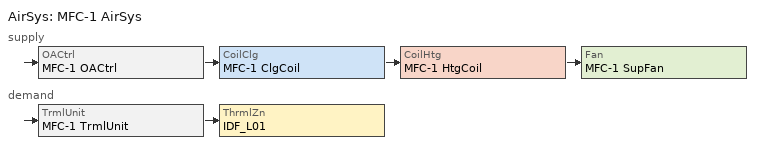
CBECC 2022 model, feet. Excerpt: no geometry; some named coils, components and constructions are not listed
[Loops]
AirSys 'MFC-1 AirSys'
 supply: OACtrl 'MFC-1 OACtrl' > CoilClg 'MFC-1 ClgCoil' > CoilHtg 'MFC-1 HtgCoil' > Fan 'MFC-1 SupFan'
 demand: TrmlUnit 'MFC-1 TrmlUnit' > ThrmlZn 'IDF_L01'
[ResExtWall] Construction=Ext Wall Cons
Name | Orientation | Area
ExtWall (Right 1) : B2.5_415; ExtWall (Right 1) : B2.5_413 | Right | 231.553
ExtWall (Right 2) : B2.5_415; ExtWall (Right 2) : B2.5_413; ExtWall (Right 2) : A2.1_411 | Right | 104.393
ExtWall (Front 1) : B2.5_413 | Front | 55.9513
ExtWall (Back 1) : B2.5_413 | Back | 46.9902
ExtWall (Front 1) : A2.1_411 | Front | 56.1927
ExtWall (Right 1) : A2.1_411 | Right | 124.255
ExtWall (Front 1) : B3_410 | Front | 62.2482
ExtWall (Left 1) : B3_410 | Left | 30.2778
ExtWall (Back 1) : B3_410 | Back | 349.753
ExtWall (Back 2) : B3_410 | Back | 62.2482
ExtWall (Right 1) : B3_410 | Right | 118.93
ExtWall (Right 2) : B3_410 | Right | 130.066
ExtWall (Right 3) : B3_410 | Right | 78.2365
ExtWall (Left 1) : B2.4_409 | Left | 56.1897
ExtWall (Left 2) : B2.4_409 | Left | 8.96413
ExtWall (Back 1) : B2.4_409; ExtWall (Back 3) : B2.4_409 | Back | 104.634
ExtWall (Back 2) : B2.4_409 | Back | 125.468
ExtWall (Right 1) : B2.4_409 | Right | 55.9513
ExtWall (Back 1) : A2_406 | Back | 124.011
ExtWall (Back 2) : A2_406; ExtWall (Back 3) : B2.3-R_401 | Back | 104.396
ExtWall (Right 1) : A2_406 | Right | 56.1897
ExtWall (Front 1) : B2.3-R_401 | Front | 8.96413
ExtWall (Left 1) : B2.3-R_401 | Left | 8.96115
ExtWall (Left 2) : B2.3-R_401 | Left | 248.269
ExtWall (Left 3) : B2.3-R_401 | Left | 56.1927
ExtWall (Back 1) : B2.3-R_401 | Back | 109.963
ExtWall (Back 2) : B2.3-R_401 | Back | 120.137
ExtWall (Back 1) : A2-R_416 | Back | 55.9513
ExtWall (Right 1) : A2-R_416 | Right | 125.709
ExtWall (Right 2) : A2-R_416 | Right | 102.941
ExtWall (Back 1) : Stair-1_L04 | Back | 90.8304
ExtWall (Right 1) : Stair-1_L04 | Right | 65.1538
ExtWall (Front 1) : A4.2-R_423 | Front | 33.1834
ExtWall (Left 1) : A4.2-R_423 | Left | 249.723
ExtWall (Left 2) : A4.2-R_423; ExtWall (Left 1) : A7_421; ExtWall (Left 1) : A4_403 | Left | 71.2124
ExtWall (Back 1) : A4.2-R_423 | Back | 115.053
ExtWall (Back 2) : A4.2-R_423 | Back | 124.255
ExtWall (Back 3) : A4.2-R_423 | Back | 72.6637
ExtWall (Right 1) : A4.2-R_423 | Right | 8.96115
ExtWall (Right 2) : A4.2-R_423; ExtWall (Right 1) : A7_421; ExtWall (Right 2) : A4_405; ExtWall (Right 1) : A4_403 | Right | 71.2124
ExtWall (Back 1) : A7_421 | Back | 184.322
ExtWall (Back 2) : A7_421 | Back | 68.0624
ExtWall (Back 3) : A7_421 | Back | 178.752
ExtWall (Front 1) : B4_414 | Front | 129.825
ExtWall (Front 2) : B4_414 | Front | 80.1735
ExtWall (Left 1) : B4_414 | Left | 224.771
ExtWall (Left 2) : B4_414 | Left | 109.963
ExtWall (Left 3) : B4_414 | Left | 66.6111
ExtWall (Back 1) : B4_414 | Back | 80.1735
ExtWall (Front 1) : A4_412 | Front | 71.2094
ExtWall (Left 1) : A4_412 | Left | 115.053
ExtWall (Left 2) : A4_412 | Left | 115.05
ExtWall (Left 3) : A4_412 | Left | 72.6637
ExtWall (Back 1) : A4_412 | Back | 54.497
ExtWall (Back 2) : A4_412 | Back | 71.2094
ExtWall (Front 1) : Corridor_L04 | Front | 72.9081
ExtWall (Front 2) : Corridor_L04 | Front | 101.487
ExtWall (Left 1) : Corridor_L04 | Left | 60.5526
ExtWall (Left 2) : Corridor_L04 | Left | 89.1347
ExtWall (Left 3) : Corridor_L04 | Left | 60.3112
ExtWall (Left 4) : Corridor_L04 | Left | 65.1538
ExtWall (Front 1) : A4_405; ExtWall (Front 2) : A4_405; ExtWall (Front 1) : A4_403; ExtWall (Front 2) : A4_403 | Front | 115.05
ExtWall (Front 3) : A4_405; ExtWall (Front 3) : A4_403 | Front | 72.6667
ExtWall (Left 1) : A4_405; ExtWall (Left 2) : A4.2_402 | Left | 71.2064
ExtWall (Right 1) : A4_405 | Right | 19.8713
ExtWall (Front 1) : A4.2_402 | Front | 124.011
ExtWall (Front 2) : A4.2_402 | Front | 112.144
ExtWall (Front 3) : A4.2_402 | Front | 72.6637
ExtWall (Left 1) : A4.2_402 | Left | 249.717
ExtWall (Back 1) : A4.2_402 | Back | 18.1667
ExtWall (Right 1) : A4.2_402 | Right | 8.95519
ExtWall (Right 2) : A4.2_402 | Right | 71.2064
[ResWin] SpecMethod=Overall Window Area
Name | WinType
Window (Right 1) : B2.5_415; Window (Right 2) : B2.5_415; Window (Right 3) : B2.5_415; Window (Right 1) : B2.5_413; Window (Right 2) : B2.5_413; Window (Right 3) : B2.5_413; Window (Right 1) : A2.1_411; Window (Right 2) : A2.1_411; Window (Back 1) : B3_410; Window (Right 1) : B3_410; Window (Right 4) : B3_410; Window (Back 1) : B2.4_409; Window (Back 2) : B2.4_409; Window (Back 3) : B2.4_409; Window (Back 1) : A2_406; Window (Back 2) : A2_406; Window (Back 1) : B2.3-R_401; Window (Back 2) : B2.3-R_401; Window (Back 3) : B2.3-R_401; Window (Right 1) : A2-R_416; Window (Right 2) : A2-R_416; Window (Left 1) : A4.2-R_423; Window (Back 1) : A4.2-R_423; Window (Back 2) : A4.2-R_423; Window (Back 1) : A7_421; Window (Back 4) : A7_421; Window (Back 5) : A7_421; Window (Left 1) : B4_414; Window (Left 2) : B4_414; Window (Left 3) : B4_414; Window (Left 1) : A4_412; Window (Left 2) : A4_412; Window (Left 1) : Corridor_L04; Window (Front 1) : A4_405; Window (Front 2) : A4_405; Window (Front 1) : A4_403; Window (Front 2) : A4_403; Window (Front 1) : A4.2_402; Window (Front 2) : A4.2_402 | ResidentialWindowType 2
Window (Front 1) : B2.5_413; Window (Front 1) : A2.1_411; Window (Front 1) : B3_410; Window (Right 1) : B2.4_409; Window (Right 1) : A2_406; Window (Left 3) : B2.3-R_401; Window (Back 1) : A2-R_416; Window (Back 1) : Stair-1_L04; Window (Back 4) : A4.2-R_423; Window (Back 3) : A7_421; Window (Right 1) : A7_421; Window (Left 5) : B4_414; Window (Left 4) : A4_412; Window (Left 3) : Corridor_L04; Window (Front 4) : A4_405; Window (Front 4) : A4.2_402 | ResidentialWindowType 5
Window (Back 2) : B3_410; Window (Back 3) : B3_410; Window (Right 2) : B3_410; Window (Right 3) : B3_410 | ResidentialWindowType 1
Window (Back 4) : B3_410; Window (Left 2) : A4.2-R_423 | ResidentialWindowType 3
Window (Left 1) : B2.3-R_401; Window (Left 2) : B2.3-R_401; Window (Back 2) : A7_421; Window (Front 1) : B4_414 | ResidentialWindowType 4
Window (Back 3) : A4.2-R_423; Window (Left 4) : B4_414; Window (Left 3) : A4_412; Window (Front 3) : A4_405; Window (Front 3) : A4_403; Window (Front 3) : A4.2_402 | ResidentialWindowType 6
Window (Left 2) : Corridor_L04 | ResidentialWindowType 7
[ResIntFlr] FloorZ=27.25; Construction=Interior Floor Cons; IsPartySurface=1
Name | Area | Outside
IntFloor : B2.5_415 | 1167.91 | B2.5_315
IntFloor : B2.5_413 | 1167.91 | B2.5_313
IntFloor : A2.1_411 | 797.476 | A2.1_311
IntFloor : B3_410 | 1278.06 | B3_310
IntFloor : B2.4_409 | 1189.25 | B2.4_309
IntFloor : A2_406 | 771.745 | A2_306
IntFloor : B2.3-R_401 | 1175.17 | B2.3-R_301
IntFloor : A2-R_416 | 773.274 | A2-R_316
IntFloor : Stair-1_L04 | 334.907 | Stair-1_L03
IntFloor : A4.2-R_423 | 881.525 | A4.2-R_323
IntFloor : A7_421 | 1066.98 | A7_321
IntFloor : B4_414 | 1106.41 | B4_314
IntFloor : A4_412 | 820.762 | A4_312
IntFloor : Corridor_L04 | 4016.1 | Corridor_L03
IntFloor : A4_405 | 820.783 | A4_305
IntFloor : A4_403 | 820.787 | A4_303
IntFloor : A4.2_402 | 871.97 | A4.2_302
IntFloor : Elevator-1_L04 | 82.2456 | Elevator-1_L03
[ResIntWall] Construction=Interior Wall Cons; IsPartySurface=1
Name | Area | Outside
IntWall : B2.5_415 | 248.269 | B2.5_413
IntWall : B2.5_415 2 | 248.269 | A2-R_416
IntWall : B2.5_415 3; IntWall : B2.5_413 2 | 335.946 | Corridor_L04
IntWall : B2.5_413 | 257.23 | A2.1_411
IntWall : A2.1_411 | 295.256 | B3_410
IntWall : A2.1_411 2 | 228.648 | Corridor_L04
IntWall : A2.1_411 3 | 18.1667 | Corridor_L04
IntWall : B3_410 | 221.138 | B2.4_409
IntWall : B3_410 2 | 75.8166 | Corridor_L04
IntWall : B3_410 3 | 54.497 | Corridor_L04
IntWall : B2.4_409 | 248.269 | A2_406
IntWall : B2.4_409 2 | 36.3333 | Corridor_L04
IntWall : B2.4_409 3 | 334.736 | Corridor_L04
IntWall : A2_406 | 228.406 | Corridor_L04
IntWall : B2.3-R_401 | 304.217 | Stair-1_L04
IntWall : B2.3-R_401 2 | 9.20552 | Corridor_L04
IntWall : B2.3-R_401 3 | 325.531 | Corridor_L04
IntWall : A2-R_416 | 228.651 | Corridor_L04
IntWall : Stair-1_L04; IntWall : A7_421 5 | 90.8304 | Corridor_L04
IntWall : A4.2-R_423 | 240.762 | A7_421
IntWall : A4.2-R_423 2 | 278.788 | Corridor_L04
IntWall : A7_421 | 5.81417 | Corridor_L04
IntWall : A7_421 2 | 301.312 | Corridor_L04
IntWall : A7_421 3 | 58.3741 | Corridor_L04
IntWall : A7_421 4 | 135.639 | Corridor_L04
IntWall : A7_421 6; IntWall : Corridor_L04 5 | 91.5545 | Elevator-1_L04
IntWall : B4_414 | 240.759 | A4_412
IntWall : B4_414 2 | 401.344 | Corridor_L04
IntWall : B4_414 3 | 110.934 | Corridor_L04
IntWall : A4_412 | 302.766 | Corridor_L04
IntWall : A4_412 2 | 186.262 | Corridor_L04
IntWall : Corridor_L04; IntWall : Corridor_L04 3 | 302.766 | A4_405
IntWall : Corridor_L04 2 | 220.897 | A4_405
IntWall : Corridor_L04 4 | 290.652 | A4.2_402
IntWall : Corridor_L04 6; IntWall : Corridor_L04 7 | 74.118 | Elevator-1_L04
IntWall : A4_403 | 240.768 | A4.2_402
[DwellUnit]
Name | DwellUnitTypeRef
DwellingUnit 59; DwellingUnit 60 | DU_B2.5
DwellingUnit 61 | DU_A2.1
DwellingUnit 62 | DU_B3
DwellingUnit 63 | DU_B2.4
DwellingUnit 64; DwellingUnit 66 | DU_A2
DwellingUnit 65 | DU_B2.3
DwellingUnit 67; DwellingUnit 73 | DU_A4.2
DwellingUnit 68 | DU_A7
DwellingUnit 69 | DU_B4
DwellingUnit 70; DwellingUnit 71; DwellingUnit 72 | DU_A4
[ResCeilingBelowAttic] Construction=Ceiling Below Attic Cons
Name | Area
ResidentialCeilingBelowAttic 1-6; ResidentialCeilingBelowAttic 1-7 | 1168
ResidentialCeilingBelowAttic 1-8 | 797
ResidentialCeilingBelowAttic 1-9 | 1278
ResidentialCeilingBelowAttic 1-10 | 1189
ResidentialCeilingBelowAttic 1-11 | 772
ResidentialCeilingBelowAttic 1-12 | 1175
ResidentialCeilingBelowAttic 1-13 | 773
ResidentialCeilingBelowAttic 1-22 | 335
ResidentialCeilingBelowAttic 1-14 | 882
ResidentialCeilingBelowAttic 1-15 | 1067
ResidentialCeilingBelowAttic 1-16 | 1106
ResidentialCeilingBelowAttic 1-17; ResidentialCeilingBelowAttic 1-18; ResidentialCeilingBelowAttic 1-19 | 821
ResidentialCeilingBelowAttic 1-23 | 4016
ResidentialCeilingBelowAttic 1-20 | 872
ResidentialCeilingBelowAttic 1-24 | 82
[ResZn] CeilingHeight=9.08333; FloorHeight=9.08333; Bottom=27.25
B2.5_413; A2.1_411; B3_410; B2.4_409; A2_406; B2.3-R_401; A2-R_416; A4.2-R_423; A7_421; B4_414; A4_412; A4_405; A4_403; A4.2_402
[ResOtherZn] Type=Unconditioned; ozDHWSys=ResidentialDHWSystem 1; CeilingHeight=9.08333; FloorHeight=9.08333; Bottom=27.25; BattReq_PartOfLargeTenantArea=0
Name | SpcFunc | VentSpcFunc | Area | IAQOption | IAQFanRef[1] | CentralVentSysRef | CentralSupplyCFM | CentralExhaustCFM
Stair-1_L04 | Stairwell | General - Unoccupied | 334.907 | Individual IAQ Fans
Corridor_L04 | Corridor Area | Residential - Common corridors | 3000 | Central Supply / Central Exhaust | ResidentialIAQFan_40 | Exhaust/Supply Fans | 550 | 550
Elevator-1_L04 | Unoccupied-Include in Gross Floor Area | NA | 82.2456 | Individual IAQ Fans
[ResAttic]
Residential Attic: RoofRise=0; Construction=Attic Roof Cons; RoofSolReflect=0.65
[ResWinType] SpecMethod=Overall Window Area; NFRCUfactor=0.29; NFRCSHGC=0.21
Name | Area
ResidentialWindowType 4 | 11.8403
ResidentialWindowType 3 | 16.1459
ResidentialWindowType 6 | 18.2986
ResidentialWindowType 5 | 23.6806
ResidentialWindowType 7 | 26.9098
ResidentialWindowType 1 | 30.1389
ResidentialWindowType 2 | 35.5209
[DwellUnitType] DryerFuel=Electricity; CookFuel=Electricity; IAQOption=Individual IAQ Fans; HVACSysType=Heat Pump Heating and Cooling System; HVACDistRef=Residential Distribution System; DHWSysRef[1]=ResidentialDHWSystem 1
Name | NumBedrooms | CondFlrArea | IAQFanRef[1] | HVACHtPumpRef[1] | HtPumpEquipCount[1] | HVACFanRef
DU_B2.4 | 2 | 1189.25 | ResidentialIAQFan_60 | HP2/FC2 | 8 | HP/FC-2 Fan
DU_A2 | 1 | 773.274 | ResidentialIAQFan_40 | HP1/FC1 | 12 | HP/FC-1 Fan
DU_A2.1 | 1 | 797.476 | ResidentialIAQFan_40 | HP1/FC1 | 8 | HP/FC-1 Fan
DU_B2.5 | 2 | 1167.91 | ResidentialIAQFan_60 | HP2/FC2 | 8 | HP/FC-2 Fan
DU_B3 | 2 | 1278.06 | ResidentialIAQFan_70 | HP2/FC2 | 12 | HP/FC-2 Fan
DU_B2.3 | 2 | 1175.17 | ResidentialIAQFan_60 | HP2/FC2 | 4 | HP/FC-2 Fan
DU_A4.2 | 1 | 881.525 | ResidentialIAQFan_50 | HP1/FC1 | 6 | HP/FC-1 Fan
DU_A7 | 1 | 1066.98 | ResidentialIAQFan_50 | HP1/FC1 | 3 | HP/FC-1 Fan
DU_B4 | 2 | 1106.43 | ResidentialIAQFan_60 | HP2/FC2 | 3 | HP/FC-2 Fan
DU_A4 | 1 | 820.762 | ResidentialIAQFan_40 | HP1/FC1 | 9 | HP/FC-1 Fan
